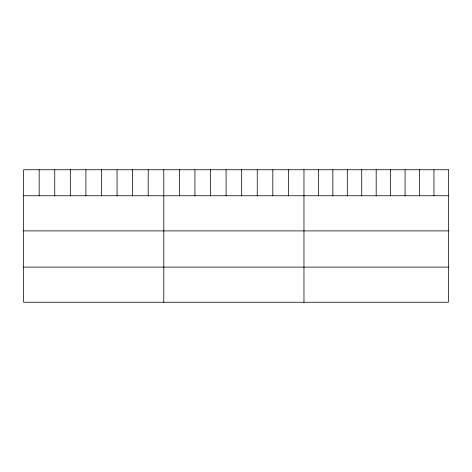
<?xml version="1.0" encoding="UTF-8"?>
<svg xmlns="http://www.w3.org/2000/svg" width="472" height="472" viewBox="0 0 472 472"><rect width="100%" height="100%" fill="white"/><g stroke="black" fill="none" stroke-linecap="round" stroke-linejoin="round"><path stroke-width="0.71" d="M23.6 195.756L448.4 195.756M23.6 230.897L448.4 230.897M23.6 267.105L448.4 267.105M433.957 169.755L433.957 195.756M419.514 169.755L419.514 195.756M405.07 169.755L405.07 195.756M390.627 169.755L390.627 195.756M376.184 169.755L376.184 195.756M361.741 169.755L361.741 195.756M347.298 169.755L347.298 195.756M332.854 169.755L332.854 195.756M318.411 169.755L318.411 195.756M303.968 169.755L303.968 302.245M288.392 169.755L288.392 195.756M272.816 169.755L272.816 195.756M257.24 169.755L257.24 195.756M241.664 169.755L241.664 195.756M226.088 169.755L226.088 195.756M210.512 169.755L210.512 195.756M194.936 169.755L194.936 195.756M179.36 169.755L179.36 195.756M163.784 169.755L163.784 302.245M148.208 169.755L148.208 195.756M132.632 169.755L132.632 195.756M117.056 169.755L117.056 195.756M101.48 169.755L101.48 195.756M85.904 169.755L85.904 195.756M70.328 169.755L70.328 195.756M54.752 169.755L54.752 195.756M39.176 169.755L39.176 195.756M448.4 169.755L23.6 169.755L23.6 302.245L448.4 302.245L448.4 169.755"/></g></svg>
